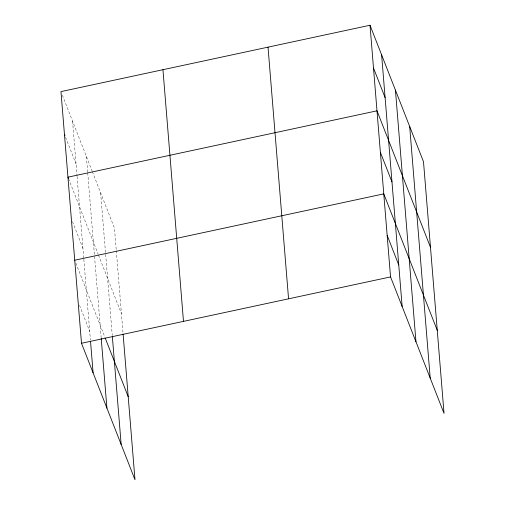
<?xml version="1.0" encoding="UTF-8"?>
<svg xmlns="http://www.w3.org/2000/svg" width="505" height="505" viewBox="0 0 505 505"><rect width="100%" height="100%" fill="white"/><g stroke="black" fill="none" stroke-linecap="round" stroke-linejoin="round"><path stroke-width="0.38" stroke-dasharray="2.52 1.89" d="M62.38 95.211L92.08 170.999M92.364 171.725L114.452 228.083L116.232 249.861M65.587 137.272L76.053 163.974M68.516 178.612L98.21 254.387M98.494 255.113L121.434 313.649M72.468 221.581L82.927 248.277M75.857 263.105L104.983 337.435M79.525 305.355L89.707 331.33M116.295 250.638L123.031 333.237M100.628 192.803L112.274 335.566M86.387 156.462L87.655 172.022M87.719 172.798L101.164 337.618M72.562 121.187L77.006 175.639M77.069 176.415L83.761 258.465M83.824 259.248L90.408 339.947"/><path stroke-width="0.76" d="M370.013 25.25L390.548 276.917L444.034 413.399L423.499 161.733L370.013 25.25L60.966 91.601L81.501 343.267L134.987 479.75L123.094 334.02M74.721 260.22L383.775 193.869L437.261 330.346M81.501 343.267L390.548 276.917M373.504 68.036L385.1 97.623M430.481 247.298L376.995 110.816L67.948 177.167L68.516 178.612M380.385 152.346L391.981 181.926M387.158 235.393L398.754 264.98M64.457 134.387L65.025 135.826M105.267 338.167L128.207 396.696M409.675 126.452L430.209 378.125M395.434 90.111L415.969 341.784M381.61 54.837L402.144 306.503M268.029 47.148L288.563 298.815M162.951 69.703L183.485 321.376M112.337 336.349L121.162 444.476M101.227 338.401L106.921 408.128M90.54 341.519L93.097 372.854"/></g></svg>
